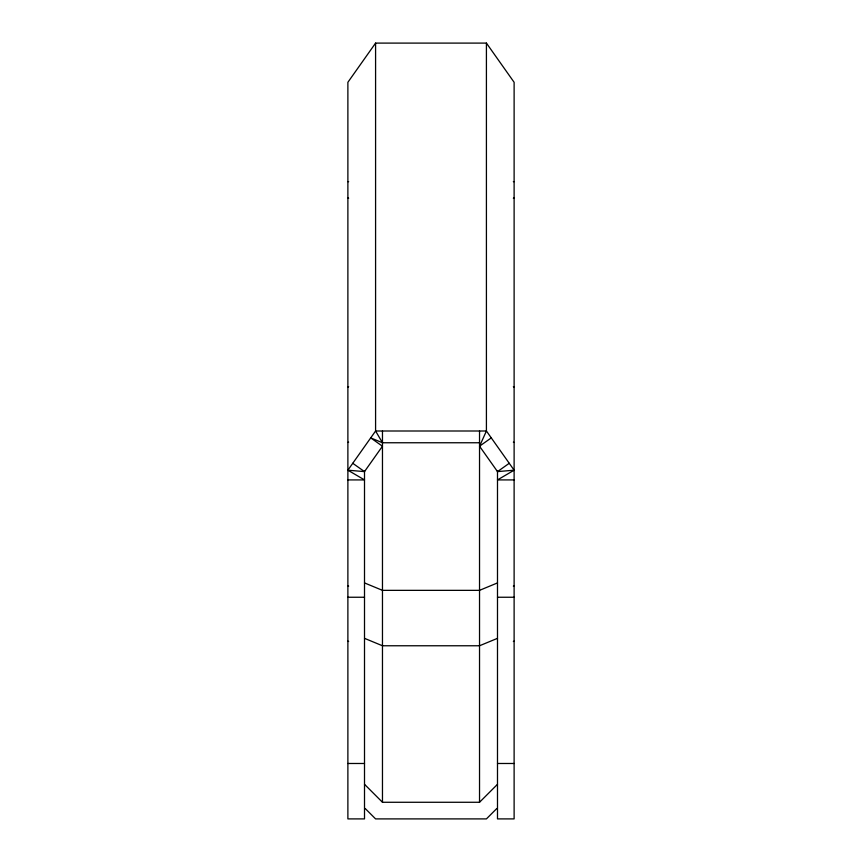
<?xml version="1.0" encoding="UTF-8"?>
<svg xmlns="http://www.w3.org/2000/svg" width="862" height="862" viewBox="0 0 862 862"><rect width="100%" height="100%" fill="white"/><g stroke="black" fill="none" stroke-linecap="round" stroke-linejoin="round"><path stroke-width="1.29" d="M497.482 471.579L479.552 446.225L486.416 431L486.416 43.1L375.584 43.1L347.882 82.289L347.882 818.9L364.507 818.9L364.507 470.706M347.882 479.918L364.507 479.918L347.882 470.189L375.584 431L375.584 43.1M364.518 471.579L382.448 446.225L370.714 437.885L382.469 442.756L479.531 442.756M364.507 784.301L382.469 802.274L479.531 802.274L497.493 784.301M496.803 808.513L486.416 818.9L375.584 818.9L365.197 808.513M479.531 446.204L491.286 437.885M509.248 463.293L497.493 471.611L514.118 470.189L486.416 431L375.584 431L382.469 442.756M514.118 470.189L497.493 479.918L514.118 479.918M513.353 198.185L514.118 197.861M347.882 387.06L348.647 386.747M347.882 442.475L348.647 442.163M497.493 582.917L479.531 590.351L382.469 590.351L364.507 582.917M513.353 586.085L514.118 585.761M497.493 638.333L479.531 645.767L382.469 645.767L364.507 638.333M513.353 641.5L514.118 641.177M347.882 181.634L348.647 181.634M513.353 181.634L514.118 181.634M347.882 597.247L364.507 597.247M497.493 597.247L514.118 597.247M347.882 763.484L364.507 763.484M497.493 763.484L514.118 763.484M347.882 470.189L364.507 471.611L352.752 463.293M347.882 197.861L348.647 198.185M513.353 386.747L514.118 387.06M513.353 442.163L514.118 442.475M347.882 585.761L348.647 586.085M347.882 641.177L348.647 641.5M486.416 43.1L514.118 82.289L514.118 818.9L497.493 818.9L497.493 470.706M479.531 431L479.531 802.274M382.469 431L382.469 802.274"/></g></svg>
